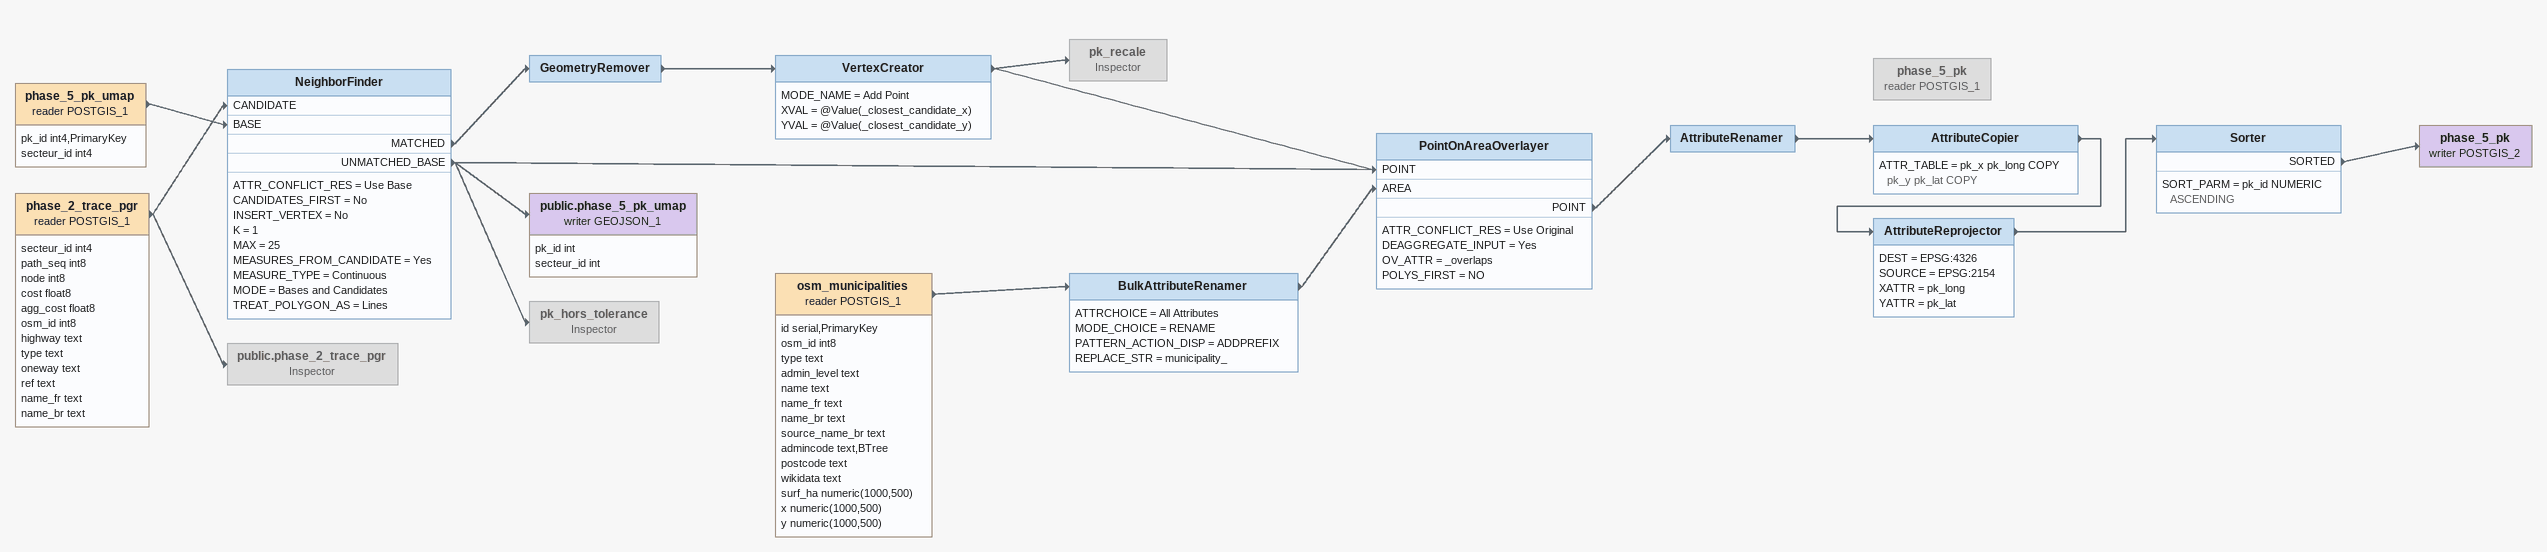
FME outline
phase_5_pk_umap (reader POSTGIS_1)
    attributes: pk_id int4,PrimaryKey, secteur_id int4
    -> NeighborFinder [BASE]
phase_2_trace_pgr (reader POSTGIS_1)
    attributes: secteur_id int4, path_seq int8, node int8, cost float8, agg_cost float8, osm_id int8, highway text, type text, oneway text, ref text, name_fr text, name_br text
    -> NeighborFinder [CANDIDATE]
    -> public.phase_2_trace_pgr
NeighborFinder
    ATTR_CONFLICT_RES = Use Base
    CANDIDATES_FIRST = No
    INSERT_VERTEX = No
    K = 1
    MAX = 25
    MEASURES_FROM_CANDIDATE = Yes
    MEASURE_TYPE = Continuous
    MODE = Bases and Candidates
    TREAT_POLYGON_AS = Lines
    MATCHED -> GeometryRemover
    UNMATCHED_BASE -> public.phase_5_pk_umap (writer GEOJSON_1)
    UNMATCHED_BASE -> pk_hors_tolerance
    UNMATCHED_BASE -> PointOnAreaOverlayer [POINT]
GeometryRemover
    -> VertexCreator
VertexCreator
    MODE_NAME = Add Point
    XVAL = @Value(_closest_candidate_x)
    YVAL = @Value(_closest_candidate_y)
    -> pk_recale
    -> PointOnAreaOverlayer [POINT]
pk_recale: Inspector [off]
public.phase_5_pk_umap (writer GEOJSON_1)
    attributes: pk_id int, secteur_id int
pk_hors_tolerance: Inspector [off]
public.phase_2_trace_pgr: Inspector [off]
osm_municipalities (reader POSTGIS_1)
    attributes: id serial,PrimaryKey, osm_id int8, type text, admin_level text, name text, name_fr text, name_br text, source_name_br text, admincode text,BTree, postcode text, wikidata text, surf_ha numeric(1000,500), x numeric(1000,500), y numeric(1000,500)
    -> BulkAttributeRenamer
BulkAttributeRenamer
    ATTRCHOICE = All Attributes
    MODE_CHOICE = RENAME
    PATTERN_ACTION_DISP = ADDPREFIX
    REPLACE_STR = municipality_
    -> PointOnAreaOverlayer [AREA]
PointOnAreaOverlayer
    ATTR_CONFLICT_RES = Use Original
    DEAGGREGATE_INPUT = Yes
    OV_ATTR = _overlaps
    POLYS_FIRST = NO
    POINT -> AttributeRenamer
AttributeRenamer
    -> AttributeCopier
AttributeCopier
    ATTR_TABLE = pk_x pk_long COPY  pk_y pk_lat COPY
    -> AttributeReprojector
AttributeReprojector
    DEST = EPSG:4326
    SOURCE = EPSG:2154
    XATTR = pk_long
    YATTR = pk_lat
    -> Sorter
Sorter
    SORT_PARM = pk_id NUMERIC ASCENDING
    SORTED -> phase_5_pk (writer POSTGIS_2)
phase_5_pk (writer POSTGIS_2)
phase_5_pk (reader POSTGIS_1) [off]
